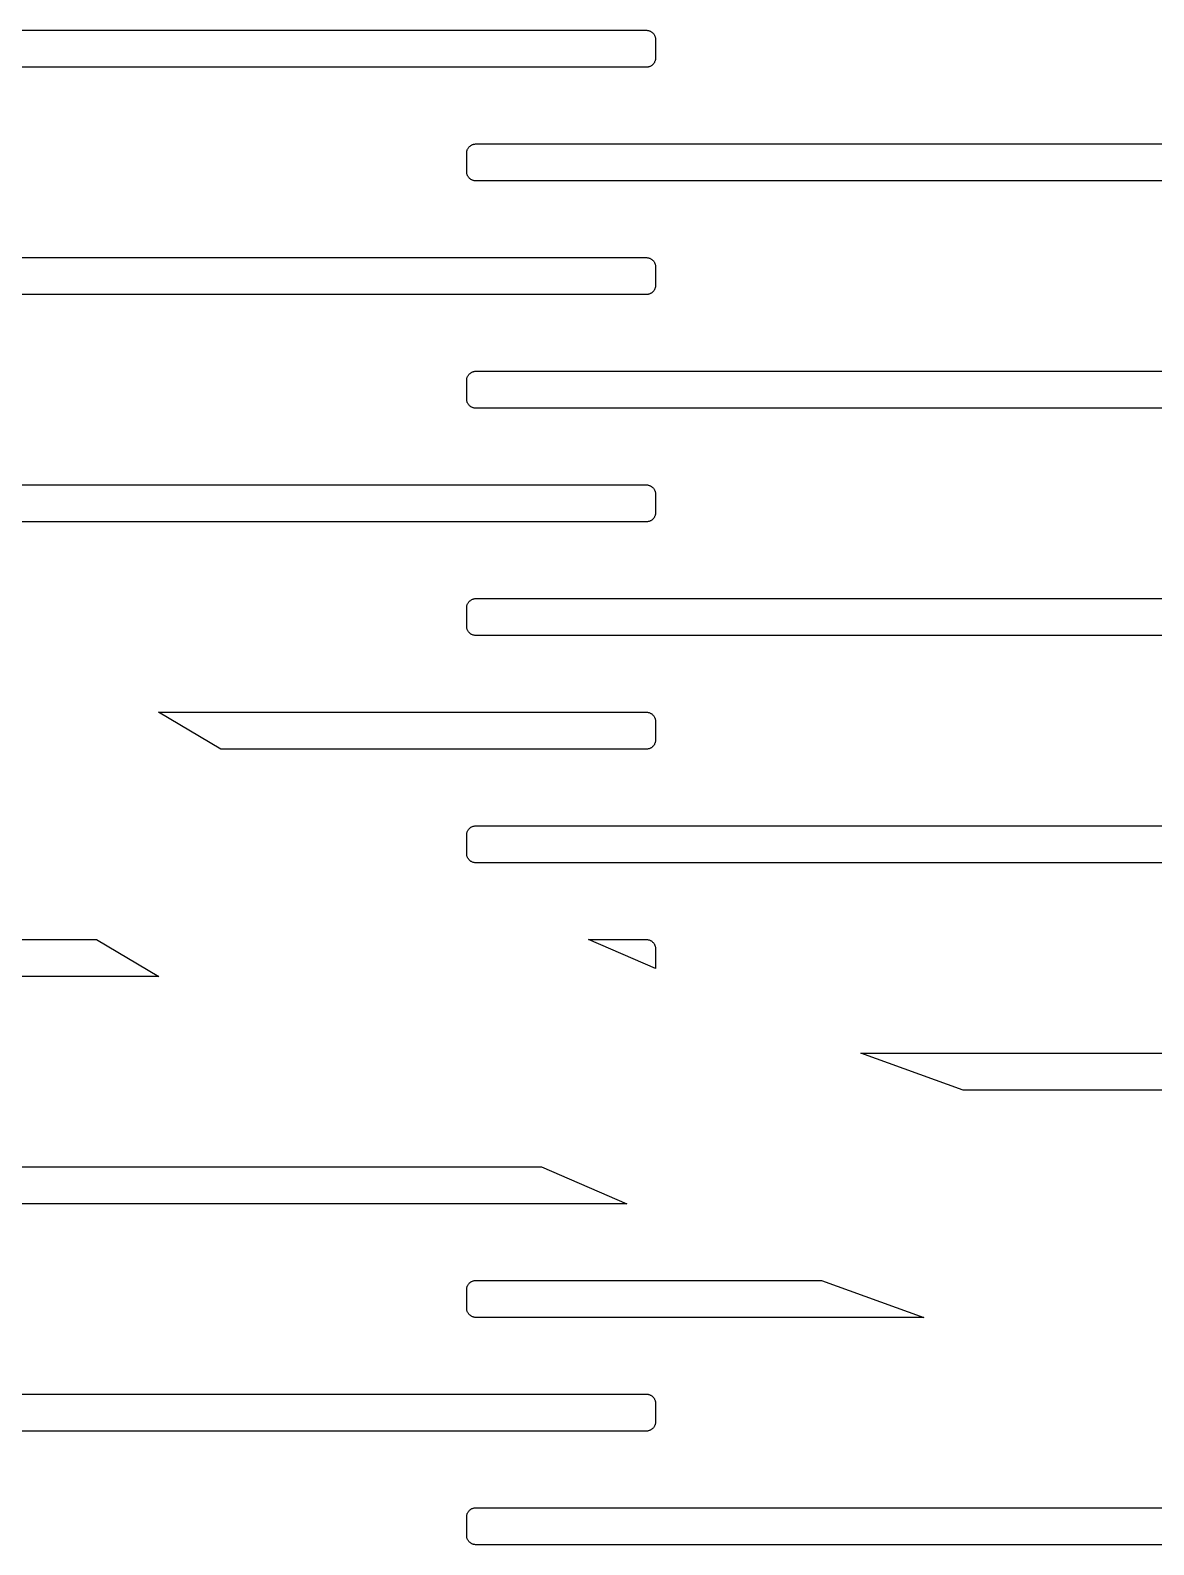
# Model space of a CAD drawing. Header units: metres. Extents: x -216 to 216, y -216 to 216.
# Drawn here: x -84.7 to -45.1, y -163.3 to -110 of the extents above; entities that cross this region are included whole.
import ezdxf

# ---------------------------------------------------------------- set-up
doc = ezdxf.new("R2010")
doc.units = ezdxf.units.M

msp = doc.modelspace()

# ---------------------------------------------------------------- linework, layer by layer
for p, q in [((-93.9972, -110.022), (-62.9972, -110.022)), ((-62.9972, -110.022), (-62.9768, -110.023)), ((-62.9768, -110.023), (-62.9565, -110.025)), ((-62.9565, -110.025), (-62.9363, -110.028)), ((-62.9363, -110.028), (-62.9164, -110.032)), ((-62.9164, -110.032), (-62.8968, -110.038)), ((-62.8968, -110.038), (-62.8775, -110.045)), ((-62.8775, -110.045), (-62.8588, -110.053)), ((-62.8588, -110.053), (-62.8406, -110.062)), ((-62.8406, -110.062), (-62.8231, -110.073)), ((-62.8231, -110.073), (-62.8062, -110.084)), ((-62.8062, -110.084), (-62.79, -110.097)), ((-62.79, -110.097), (-62.7747, -110.11)), ((-62.7747, -110.11), (-62.7603, -110.125)), ((-62.7603, -110.125), (-62.7468, -110.14)), ((-62.7468, -110.14), (-62.7343, -110.156)), ((-62.7343, -110.156), (-62.7228, -110.173)), ((-62.7228, -110.173), (-62.7124, -110.191)), ((-62.7124, -110.191), (-62.7031, -110.209)), ((-62.7031, -110.209), (-62.695, -110.228)), ((-62.695, -110.228), (-62.6881, -110.247)), ((-62.6881, -110.247), (-62.6824, -110.266)), ((-62.6824, -110.266), (-62.6779, -110.286)), ((-62.6779, -110.286), (-62.6748, -110.306)), ((-62.6748, -110.306), (-62.6728, -110.327)), ((-62.6728, -110.327), (-62.6722, -110.347)), ((-62.6722, -110.347), (-62.6722, -110.997)), ((-62.9972, -111.322), (-93.9972, -111.322)), ((-62.9768, -111.322), (-62.9972, -111.322)), ((-62.9565, -111.32), (-62.9768, -111.322)), ((-62.9363, -111.316), (-62.9565, -111.32)), ((-62.9164, -111.312), (-62.9363, -111.316)), ((-62.8968, -111.306), (-62.9164, -111.312)), ((-62.8775, -111.299), (-62.8968, -111.306)), ((-62.8588, -111.291), (-62.8775, -111.299)), ((-62.8406, -111.282), (-62.8588, -111.291)), ((-62.8231, -111.272), (-62.8406, -111.282)), ((-62.8062, -111.26), (-62.8231, -111.272)), ((-62.79, -111.248), (-62.8062, -111.26)), ((-62.7747, -111.234), (-62.79, -111.248)), ((-62.7603, -111.22), (-62.7747, -111.234)), ((-62.7468, -111.204), (-62.7603, -111.22)), ((-62.7343, -111.188), (-62.7468, -111.204)), ((-62.7228, -111.171), (-62.7343, -111.188)), ((-62.7124, -111.154), (-62.7228, -111.171)), ((-62.7031, -111.136), (-62.7124, -111.154)), ((-62.695, -111.117), (-62.7031, -111.136)), ((-62.6881, -111.098), (-62.695, -111.117)), ((-62.6824, -111.078), (-62.6881, -111.098)), ((-62.6779, -111.058), (-62.6824, -111.078)), ((-62.6748, -111.038), (-62.6779, -111.058)), ((-62.6728, -111.018), (-62.6748, -111.038)), ((-62.6722, -110.997), (-62.6728, -111.018)), ((-69.1538, -114.062), (-69.1356, -114.053)), ((-69.1356, -114.053), (-69.1168, -114.045)), ((-69.1168, -114.045), (-69.0976, -114.038)), ((-69.0976, -114.038), (-69.078, -114.032)), ((-69.078, -114.032), (-69.0581, -114.028)), ((-69.0581, -114.028), (-69.0379, -114.025)), ((-69.0379, -114.025), (-69.0176, -114.023)), ((-69.0176, -114.023), (-68.9972, -114.022)), ((-68.9972, -114.022), (-37.9972, -114.022)), ((-69.3222, -114.347), (-69.3215, -114.327)), ((-69.3222, -114.997), (-69.3222, -114.347)), ((-69.3215, -114.327), (-69.3196, -114.306)), ((-69.3196, -114.306), (-69.3164, -114.286)), ((-69.3164, -114.286), (-69.312, -114.266)), ((-69.312, -114.266), (-69.3063, -114.247)), ((-69.3063, -114.247), (-69.2994, -114.228)), ((-69.2994, -114.228), (-69.2913, -114.209)), ((-69.2913, -114.209), (-69.282, -114.191)), ((-69.282, -114.191), (-69.2716, -114.173)), ((-69.2716, -114.173), (-69.2601, -114.156)), ((-69.2601, -114.156), (-69.2476, -114.14)), ((-69.2476, -114.14), (-69.2341, -114.125)), ((-69.2341, -114.125), (-69.2197, -114.11)), ((-69.2197, -114.11), (-69.2044, -114.097)), ((-69.2044, -114.097), (-69.1882, -114.084)), ((-69.1882, -114.084), (-69.1713, -114.073)), ((-69.1713, -114.073), (-69.1538, -114.062)), ((-69.3215, -115.018), (-69.3222, -114.997)), ((-69.3196, -115.038), (-69.3215, -115.018)), ((-69.3164, -115.058), (-69.3196, -115.038)), ((-69.312, -115.078), (-69.3164, -115.058)), ((-69.3063, -115.098), (-69.312, -115.078)), ((-69.2994, -115.117), (-69.3063, -115.098)), ((-69.2913, -115.136), (-69.2994, -115.117)), ((-69.282, -115.154), (-69.2913, -115.136)), ((-69.2716, -115.171), (-69.282, -115.154)), ((-69.2601, -115.188), (-69.2716, -115.171)), ((-69.2476, -115.204), (-69.2601, -115.188)), ((-69.2341, -115.22), (-69.2476, -115.204)), ((-69.2197, -115.234), (-69.2341, -115.22)), ((-69.2044, -115.248), (-69.2197, -115.234)), ((-69.1882, -115.26), (-69.2044, -115.248)), ((-69.1713, -115.272), (-69.1882, -115.26)), ((-69.1538, -115.282), (-69.1713, -115.272)), ((-69.1356, -115.291), (-69.1538, -115.282)), ((-69.1168, -115.299), (-69.1356, -115.291)), ((-69.0976, -115.306), (-69.1168, -115.299)), ((-69.078, -115.312), (-69.0976, -115.306)), ((-69.0581, -115.316), (-69.078, -115.312)), ((-69.0379, -115.32), (-69.0581, -115.316)), ((-69.0176, -115.322), (-69.0379, -115.32)), ((-68.9972, -115.322), (-69.0176, -115.322)), ((-37.9972, -115.322), (-68.9972, -115.322)), ((-93.9972, -118.022), (-62.9972, -118.022)), ((-62.9972, -118.022), (-62.9768, -118.023)), ((-62.9768, -118.023), (-62.9565, -118.025)), ((-62.9565, -118.025), (-62.9363, -118.028)), ((-62.9363, -118.028), (-62.9164, -118.032)), ((-62.9164, -118.032), (-62.8968, -118.038)), ((-62.8968, -118.038), (-62.8775, -118.045)), ((-62.8775, -118.045), (-62.8588, -118.053)), ((-62.8588, -118.053), (-62.8406, -118.062)), ((-62.8406, -118.062), (-62.8231, -118.073)), ((-62.8231, -118.073), (-62.8062, -118.084)), ((-62.8062, -118.084), (-62.79, -118.097)), ((-62.79, -118.097), (-62.7747, -118.11)), ((-62.7747, -118.11), (-62.7603, -118.125)), ((-62.7603, -118.125), (-62.7468, -118.14)), ((-62.7468, -118.14), (-62.7343, -118.156)), ((-62.7343, -118.156), (-62.7228, -118.173)), ((-62.7228, -118.173), (-62.7124, -118.191)), ((-62.7124, -118.191), (-62.7031, -118.209)), ((-62.7031, -118.209), (-62.695, -118.228)), ((-62.695, -118.228), (-62.6881, -118.247)), ((-62.6881, -118.247), (-62.6824, -118.266)), ((-62.6824, -118.266), (-62.6779, -118.286)), ((-62.6779, -118.286), (-62.6748, -118.306)), ((-62.6748, -118.306), (-62.6728, -118.327)), ((-62.6728, -118.327), (-62.6722, -118.347)), ((-62.6722, -118.347), (-62.6722, -118.997)), ((-62.9972, -119.322), (-93.9972, -119.322)), ((-62.9768, -119.322), (-62.9972, -119.322)), ((-62.9565, -119.32), (-62.9768, -119.322)), ((-62.9363, -119.316), (-62.9565, -119.32)), ((-62.9164, -119.312), (-62.9363, -119.316)), ((-62.8968, -119.306), (-62.9164, -119.312)), ((-62.8775, -119.299), (-62.8968, -119.306)), ((-62.8588, -119.291), (-62.8775, -119.299)), ((-62.8406, -119.282), (-62.8588, -119.291)), ((-62.8231, -119.272), (-62.8406, -119.282)), ((-62.8062, -119.26), (-62.8231, -119.272)), ((-62.79, -119.248), (-62.8062, -119.26)), ((-62.7747, -119.234), (-62.79, -119.248)), ((-62.7603, -119.22), (-62.7747, -119.234)), ((-62.7468, -119.204), (-62.7603, -119.22)), ((-62.7343, -119.188), (-62.7468, -119.204)), ((-62.7228, -119.171), (-62.7343, -119.188)), ((-62.7124, -119.154), (-62.7228, -119.171)), ((-62.7031, -119.136), (-62.7124, -119.154)), ((-62.695, -119.117), (-62.7031, -119.136)), ((-62.6881, -119.098), (-62.695, -119.117)), ((-62.6824, -119.078), (-62.6881, -119.098)), ((-62.6779, -119.058), (-62.6824, -119.078)), ((-62.6748, -119.038), (-62.6779, -119.058)), ((-62.6728, -119.018), (-62.6748, -119.038)), ((-62.6722, -118.997), (-62.6728, -119.018)), ((-69.1538, -122.062), (-69.1356, -122.053)), ((-69.1356, -122.053), (-69.1168, -122.045)), ((-69.1168, -122.045), (-69.0976, -122.038)), ((-69.0976, -122.038), (-69.078, -122.032)), ((-69.078, -122.032), (-69.0581, -122.028)), ((-69.0581, -122.028), (-69.0379, -122.025)), ((-69.0379, -122.025), (-69.0176, -122.023)), ((-69.0176, -122.023), (-68.9972, -122.022)), ((-68.9972, -122.022), (-37.9972, -122.022)), ((-69.3222, -122.347), (-69.3215, -122.327)), ((-69.3222, -122.997), (-69.3222, -122.347)), ((-69.3215, -122.327), (-69.3196, -122.306)), ((-69.3196, -122.306), (-69.3164, -122.286)), ((-69.3164, -122.286), (-69.312, -122.266)), ((-69.312, -122.266), (-69.3063, -122.247)), ((-69.3063, -122.247), (-69.2994, -122.228)), ((-69.2994, -122.228), (-69.2913, -122.209)), ((-69.2913, -122.209), (-69.282, -122.191)), ((-69.282, -122.191), (-69.2716, -122.173)), ((-69.2716, -122.173), (-69.2601, -122.156)), ((-69.2601, -122.156), (-69.2476, -122.14)), ((-69.2476, -122.14), (-69.2341, -122.125)), ((-69.2341, -122.125), (-69.2197, -122.11)), ((-69.2197, -122.11), (-69.2044, -122.097)), ((-69.2044, -122.097), (-69.1882, -122.084)), ((-69.1882, -122.084), (-69.1713, -122.073)), ((-69.1713, -122.073), (-69.1538, -122.062)), ((-69.3215, -123.018), (-69.3222, -122.997)), ((-69.3196, -123.038), (-69.3215, -123.018)), ((-69.3164, -123.058), (-69.3196, -123.038)), ((-69.312, -123.078), (-69.3164, -123.058)), ((-69.3063, -123.098), (-69.312, -123.078)), ((-69.2994, -123.117), (-69.3063, -123.098)), ((-69.2913, -123.136), (-69.2994, -123.117)), ((-69.282, -123.154), (-69.2913, -123.136)), ((-69.2716, -123.171), (-69.282, -123.154)), ((-69.2601, -123.188), (-69.2716, -123.171)), ((-69.2476, -123.204), (-69.2601, -123.188)), ((-69.2341, -123.22), (-69.2476, -123.204)), ((-69.2197, -123.234), (-69.2341, -123.22)), ((-69.2044, -123.248), (-69.2197, -123.234)), ((-69.1882, -123.26), (-69.2044, -123.248)), ((-69.1713, -123.272), (-69.1882, -123.26)), ((-69.1538, -123.282), (-69.1713, -123.272)), ((-69.1356, -123.291), (-69.1538, -123.282)), ((-69.1168, -123.299), (-69.1356, -123.291)), ((-69.0976, -123.306), (-69.1168, -123.299)), ((-69.078, -123.312), (-69.0976, -123.306)), ((-69.0581, -123.316), (-69.078, -123.312)), ((-69.0379, -123.32), (-69.0581, -123.316)), ((-69.0176, -123.322), (-69.0379, -123.32)), ((-68.9972, -123.322), (-69.0176, -123.322)), ((-37.9972, -123.322), (-68.9972, -123.322)), ((-92.3365, -126.022), (-62.9972, -126.022)), ((-62.9972, -126.022), (-62.9768, -126.023)), ((-62.9768, -126.023), (-62.9565, -126.025)), ((-62.9565, -126.025), (-62.9363, -126.028)), ((-62.9363, -126.028), (-62.9164, -126.032)), ((-62.9164, -126.032), (-62.8968, -126.038)), ((-62.8968, -126.038), (-62.8775, -126.045)), ((-62.8775, -126.045), (-62.8588, -126.053)), ((-62.8588, -126.053), (-62.8406, -126.062)), ((-62.8406, -126.062), (-62.8231, -126.073)), ((-62.8231, -126.073), (-62.8062, -126.084)), ((-62.8062, -126.084), (-62.79, -126.097)), ((-62.79, -126.097), (-62.7747, -126.11)), ((-62.7747, -126.11), (-62.7603, -126.125)), ((-62.7603, -126.125), (-62.7468, -126.14)), ((-62.7468, -126.14), (-62.7343, -126.156)), ((-62.7343, -126.156), (-62.7228, -126.173)), ((-62.7228, -126.173), (-62.7124, -126.191)), ((-62.7124, -126.191), (-62.7031, -126.209)), ((-62.7031, -126.209), (-62.695, -126.228)), ((-62.695, -126.228), (-62.6881, -126.247)), ((-62.6881, -126.247), (-62.6824, -126.266)), ((-62.6824, -126.266), (-62.6779, -126.286)), ((-62.6779, -126.286), (-62.6748, -126.306)), ((-62.6748, -126.306), (-62.6728, -126.327)), ((-62.6728, -126.327), (-62.6722, -126.347)), ((-62.6722, -126.347), (-62.6722, -126.997)), ((-62.9972, -127.322), (-90.4938, -127.322)), ((-62.9768, -127.322), (-62.9972, -127.322)), ((-62.9565, -127.32), (-62.9768, -127.322)), ((-62.9363, -127.316), (-62.9565, -127.32)), ((-62.9164, -127.312), (-62.9363, -127.316)), ((-62.8968, -127.306), (-62.9164, -127.312)), ((-62.8775, -127.299), (-62.8968, -127.306)), ((-62.8588, -127.291), (-62.8775, -127.299)), ((-62.8406, -127.282), (-62.8588, -127.291)), ((-62.8231, -127.272), (-62.8406, -127.282)), ((-62.8062, -127.26), (-62.8231, -127.272)), ((-62.79, -127.248), (-62.8062, -127.26)), ((-62.7747, -127.234), (-62.79, -127.248)), ((-62.7603, -127.22), (-62.7747, -127.234)), ((-62.7468, -127.204), (-62.7603, -127.22)), ((-62.7343, -127.188), (-62.7468, -127.204)), ((-62.7228, -127.171), (-62.7343, -127.188)), ((-62.7124, -127.154), (-62.7228, -127.171)), ((-62.7031, -127.136), (-62.7124, -127.154)), ((-62.695, -127.117), (-62.7031, -127.136)), ((-62.6881, -127.098), (-62.695, -127.117)), ((-62.6824, -127.078), (-62.6881, -127.098)), ((-62.6779, -127.058), (-62.6824, -127.078)), ((-62.6748, -127.038), (-62.6779, -127.058)), ((-62.6728, -127.018), (-62.6748, -127.038)), ((-62.6722, -126.997), (-62.6728, -127.018)), ((-69.1356, -130.053), (-69.1168, -130.045)), ((-69.1168, -130.045), (-69.0976, -130.038)), ((-69.0976, -130.038), (-69.078, -130.032)), ((-69.078, -130.032), (-69.0581, -130.028)), ((-69.0581, -130.028), (-69.0379, -130.025)), ((-69.0379, -130.025), (-69.0176, -130.023)), ((-69.0176, -130.023), (-68.9972, -130.022)), ((-68.9972, -130.022), (-37.9972, -130.022)), ((-69.3222, -130.347), (-69.3215, -130.327)), ((-69.3222, -130.997), (-69.3222, -130.347)), ((-69.3215, -130.327), (-69.3196, -130.306)), ((-69.3196, -130.306), (-69.3164, -130.286)), ((-69.3164, -130.286), (-69.312, -130.266)), ((-69.312, -130.266), (-69.3063, -130.247)), ((-69.3063, -130.247), (-69.2994, -130.228)), ((-69.2994, -130.228), (-69.2913, -130.209)), ((-69.2913, -130.209), (-69.282, -130.191)), ((-69.282, -130.191), (-69.2716, -130.173)), ((-69.2716, -130.173), (-69.2601, -130.156)), ((-69.2601, -130.156), (-69.2476, -130.14)), ((-69.2476, -130.14), (-69.2341, -130.125)), ((-69.2341, -130.125), (-69.2197, -130.11)), ((-69.2197, -130.11), (-69.2044, -130.097)), ((-69.2044, -130.097), (-69.1882, -130.084)), ((-69.1882, -130.084), (-69.1713, -130.073)), ((-69.1713, -130.073), (-69.1538, -130.062)), ((-69.1538, -130.062), (-69.1356, -130.053)), ((-69.3215, -131.018), (-69.3222, -130.997)), ((-69.3196, -131.038), (-69.3215, -131.018)), ((-69.3164, -131.058), (-69.3196, -131.038)), ((-69.312, -131.078), (-69.3164, -131.058)), ((-69.3063, -131.098), (-69.312, -131.078)), ((-69.2994, -131.117), (-69.3063, -131.098)), ((-69.2913, -131.136), (-69.2994, -131.117)), ((-69.282, -131.154), (-69.2913, -131.136)), ((-69.2716, -131.171), (-69.282, -131.154)), ((-69.2601, -131.188), (-69.2716, -131.171)), ((-69.2476, -131.204), (-69.2601, -131.188)), ((-69.2341, -131.22), (-69.2476, -131.204)), ((-69.2197, -131.234), (-69.2341, -131.22)), ((-69.2044, -131.248), (-69.2197, -131.234)), ((-69.1882, -131.26), (-69.2044, -131.248)), ((-69.1713, -131.272), (-69.1882, -131.26)), ((-69.1538, -131.282), (-69.1713, -131.272)), ((-69.1356, -131.291), (-69.1538, -131.282)), ((-69.1168, -131.299), (-69.1356, -131.291)), ((-69.0976, -131.306), (-69.1168, -131.299)), ((-69.078, -131.312), (-69.0976, -131.306)), ((-69.0581, -131.316), (-69.078, -131.312)), ((-69.0379, -131.32), (-69.0581, -131.316)), ((-69.0176, -131.322), (-69.0379, -131.32)), ((-68.9972, -131.322), (-69.0176, -131.322)), ((-37.9972, -131.322), (-68.9972, -131.322)), ((-77.9765, -135.322), (-80.1747, -134.022)), ((-80.1747, -134.022), (-62.9972, -134.022)), ((-62.9972, -134.022), (-62.9768, -134.023)), ((-62.9768, -134.023), (-62.9565, -134.025)), ((-62.9565, -134.025), (-62.9363, -134.028)), ((-62.9363, -134.028), (-62.9164, -134.032)), ((-62.9164, -134.032), (-62.8968, -134.038)), ((-62.8968, -134.038), (-62.8775, -134.045)), ((-62.8775, -134.045), (-62.8588, -134.053)), ((-62.8588, -134.053), (-62.8406, -134.062)), ((-62.8406, -134.062), (-62.8231, -134.073)), ((-62.8231, -134.073), (-62.8062, -134.084)), ((-62.8062, -134.084), (-62.79, -134.097)), ((-62.79, -134.097), (-62.7747, -134.11)), ((-62.7747, -134.11), (-62.7603, -134.125)), ((-62.7603, -134.125), (-62.7468, -134.14)), ((-62.7468, -134.14), (-62.7343, -134.156)), ((-62.7343, -134.156), (-62.7228, -134.173)), ((-62.7228, -134.173), (-62.7124, -134.191)), ((-62.7124, -134.191), (-62.7031, -134.209)), ((-62.7031, -134.209), (-62.695, -134.228)), ((-62.695, -134.228), (-62.6881, -134.247)), ((-62.6881, -134.247), (-62.6824, -134.266)), ((-62.6824, -134.266), (-62.6779, -134.286)), ((-62.6779, -134.286), (-62.6748, -134.306)), ((-62.6748, -134.306), (-62.6728, -134.327)), ((-62.6728, -134.327), (-62.6722, -134.347)), ((-62.6722, -134.347), (-62.6722, -134.997)), ((-62.9972, -135.322), (-77.9765, -135.322)), ((-62.9768, -135.322), (-62.9972, -135.322)), ((-62.9565, -135.32), (-62.9768, -135.322)), ((-62.9363, -135.316), (-62.9565, -135.32)), ((-62.9164, -135.312), (-62.9363, -135.316)), ((-62.8968, -135.306), (-62.9164, -135.312)), ((-62.8775, -135.299), (-62.8968, -135.306)), ((-62.8588, -135.291), (-62.8775, -135.299)), ((-62.8406, -135.282), (-62.8588, -135.291)), ((-62.8231, -135.272), (-62.8406, -135.282)), ((-62.8062, -135.26), (-62.8231, -135.272)), ((-62.79, -135.248), (-62.8062, -135.26)), ((-62.7747, -135.234), (-62.79, -135.248)), ((-62.7603, -135.22), (-62.7747, -135.234)), ((-62.7468, -135.204), (-62.7603, -135.22)), ((-62.7343, -135.188), (-62.7468, -135.204)), ((-62.7228, -135.171), (-62.7343, -135.188)), ((-62.7124, -135.154), (-62.7228, -135.171)), ((-62.7031, -135.136), (-62.7124, -135.154)), ((-62.695, -135.117), (-62.7031, -135.136)), ((-62.6881, -135.098), (-62.695, -135.117)), ((-62.6824, -135.078), (-62.6881, -135.098)), ((-62.6779, -135.058), (-62.6824, -135.078)), ((-62.6748, -135.038), (-62.6779, -135.058)), ((-62.6728, -135.018), (-62.6748, -135.038)), ((-62.6722, -134.997), (-62.6728, -135.018)), ((-69.1356, -138.053), (-69.1168, -138.045)), ((-69.1168, -138.045), (-69.0976, -138.038)), ((-69.0976, -138.038), (-69.078, -138.032)), ((-69.078, -138.032), (-69.0581, -138.028)), ((-69.0581, -138.028), (-69.0379, -138.025)), ((-69.0379, -138.025), (-69.0176, -138.023)), ((-69.0176, -138.023), (-68.9972, -138.022)), ((-68.9972, -138.022), (-37.9972, -138.022)), ((-69.3222, -138.347), (-69.3215, -138.327)), ((-69.3222, -138.997), (-69.3222, -138.347)), ((-69.3215, -138.327), (-69.3196, -138.306)), ((-69.3196, -138.306), (-69.3164, -138.286)), ((-69.3164, -138.286), (-69.312, -138.266)), ((-69.312, -138.266), (-69.3063, -138.247)), ((-69.3063, -138.247), (-69.2994, -138.228)), ((-69.2994, -138.228), (-69.2913, -138.209)), ((-69.2913, -138.209), (-69.282, -138.191)), ((-69.282, -138.191), (-69.2716, -138.173)), ((-69.2716, -138.173), (-69.2601, -138.156)), ((-69.2601, -138.156), (-69.2476, -138.14)), ((-69.2476, -138.14), (-69.2341, -138.125)), ((-69.2341, -138.125), (-69.2197, -138.11)), ((-69.2197, -138.11), (-69.2044, -138.097)), ((-69.2044, -138.097), (-69.1882, -138.084)), ((-69.1882, -138.084), (-69.1713, -138.073)), ((-69.1713, -138.073), (-69.1538, -138.062)), ((-69.1538, -138.062), (-69.1356, -138.053)), ((-69.3215, -139.018), (-69.3222, -138.997)), ((-69.3196, -139.038), (-69.3215, -139.018)), ((-69.3164, -139.058), (-69.3196, -139.038)), ((-69.312, -139.078), (-69.3164, -139.058)), ((-69.3063, -139.098), (-69.312, -139.078)), ((-69.2994, -139.117), (-69.3063, -139.098)), ((-69.2913, -139.136), (-69.2994, -139.117)), ((-69.282, -139.154), (-69.2913, -139.136)), ((-69.2716, -139.171), (-69.282, -139.154)), ((-69.2601, -139.188), (-69.2716, -139.171)), ((-69.2476, -139.204), (-69.2601, -139.188)), ((-69.2341, -139.22), (-69.2476, -139.204)), ((-69.2197, -139.234), (-69.2341, -139.22)), ((-69.2044, -139.248), (-69.2197, -139.234)), ((-69.1882, -139.26), (-69.2044, -139.248)), ((-69.1713, -139.272), (-69.1882, -139.26)), ((-69.1538, -139.282), (-69.1713, -139.272)), ((-69.1356, -139.291), (-69.1538, -139.282)), ((-69.1168, -139.299), (-69.1356, -139.291)), ((-69.0976, -139.306), (-69.1168, -139.299)), ((-69.078, -139.312), (-69.0976, -139.306)), ((-69.0581, -139.316), (-69.078, -139.312)), ((-69.0379, -139.32), (-69.0581, -139.316)), ((-69.0176, -139.322), (-69.0379, -139.32)), ((-68.9972, -139.322), (-69.0176, -139.322)), ((-37.9972, -139.322), (-68.9972, -139.322)), ((-93.9972, -142.022), (-82.3555, -142.022)), ((-82.3555, -142.022), (-80.1573, -143.322)), ((-65.0369, -142.022), (-62.9972, -142.022)), ((-62.6757, -143.044), (-65.0369, -142.022)), ((-62.9972, -142.022), (-62.9768, -142.023)), ((-62.9768, -142.023), (-62.9565, -142.025)), ((-62.9565, -142.025), (-62.9363, -142.028)), ((-62.9363, -142.028), (-62.9164, -142.032)), ((-62.9164, -142.032), (-62.8968, -142.038)), ((-62.8968, -142.038), (-62.8775, -142.045)), ((-62.8775, -142.045), (-62.8588, -142.053)), ((-62.8588, -142.053), (-62.8406, -142.062)), ((-62.8406, -142.062), (-62.8231, -142.073)), ((-62.8231, -142.073), (-62.8062, -142.084)), ((-62.8062, -142.084), (-62.79, -142.097)), ((-62.79, -142.097), (-62.7747, -142.11)), ((-62.7747, -142.11), (-62.7603, -142.125)), ((-62.7603, -142.125), (-62.7468, -142.14)), ((-62.7468, -142.14), (-62.7343, -142.156)), ((-62.7343, -142.156), (-62.7228, -142.173)), ((-62.7228, -142.173), (-62.7124, -142.191)), ((-62.7124, -142.191), (-62.7031, -142.209)), ((-62.7031, -142.209), (-62.695, -142.228)), ((-62.695, -142.228), (-62.6881, -142.247)), ((-62.6881, -142.247), (-62.6824, -142.266)), ((-62.6824, -142.266), (-62.6779, -142.286)), ((-62.6779, -142.286), (-62.6748, -142.306)), ((-62.6748, -142.306), (-62.6728, -142.327)), ((-62.6728, -142.327), (-62.6722, -142.347)), ((-62.6722, -142.347), (-62.6722, -142.997)), ((-80.1573, -143.322), (-93.9972, -143.322)), ((-62.6748, -143.038), (-62.6757, -143.044)), ((-62.6728, -143.018), (-62.6748, -143.038)), ((-62.6722, -142.997), (-62.6728, -143.018)), ((-51.8341, -147.322), (-55.445, -146.022)), ((-55.445, -146.022), (-37.9972, -146.022)), ((-37.9972, -147.322), (-51.8341, -147.322)), ((-93.9972, -150.022), (-66.6837, -150.022)), ((-66.6837, -150.022), (-63.6796, -151.322)), ((-63.6796, -151.322), (-93.9972, -151.322)), ((-69.0976, -154.038), (-69.078, -154.032)), ((-69.078, -154.032), (-69.0581, -154.028)), ((-69.0581, -154.028), (-69.0379, -154.025)), ((-69.0379, -154.025), (-69.0176, -154.023)), ((-69.0176, -154.023), (-68.9972, -154.022)), ((-68.9972, -154.022), (-56.8296, -154.022)), ((-56.8296, -154.022), (-53.2187, -155.322)), ((-69.3222, -154.347), (-69.3215, -154.327)), ((-69.3222, -154.997), (-69.3222, -154.347)), ((-69.3215, -154.327), (-69.3196, -154.306)), ((-69.3196, -154.306), (-69.3164, -154.286)), ((-69.3164, -154.286), (-69.312, -154.266)), ((-69.312, -154.266), (-69.3063, -154.247)), ((-69.3063, -154.247), (-69.2994, -154.228)), ((-69.2994, -154.228), (-69.2913, -154.209)), ((-69.2913, -154.209), (-69.282, -154.191)), ((-69.282, -154.191), (-69.2716, -154.173)), ((-69.2716, -154.173), (-69.2601, -154.156)), ((-69.2601, -154.156), (-69.2476, -154.14)), ((-69.2476, -154.14), (-69.2341, -154.125)), ((-69.2341, -154.125), (-69.2197, -154.11)), ((-69.2197, -154.11), (-69.2044, -154.097)), ((-69.2044, -154.097), (-69.1882, -154.084)), ((-69.1882, -154.084), (-69.1713, -154.073)), ((-69.1713, -154.073), (-69.1538, -154.062)), ((-69.1538, -154.062), (-69.1356, -154.053)), ((-69.1356, -154.053), (-69.1168, -154.045)), ((-69.1168, -154.045), (-69.0976, -154.038)), ((-69.3215, -155.018), (-69.3222, -154.997)), ((-69.3196, -155.038), (-69.3215, -155.018)), ((-69.3164, -155.058), (-69.3196, -155.038)), ((-69.312, -155.078), (-69.3164, -155.058)), ((-69.3063, -155.098), (-69.312, -155.078)), ((-69.2994, -155.117), (-69.3063, -155.098)), ((-69.2913, -155.136), (-69.2994, -155.117)), ((-69.282, -155.154), (-69.2913, -155.136)), ((-69.2716, -155.171), (-69.282, -155.154)), ((-69.2601, -155.188), (-69.2716, -155.171)), ((-69.2476, -155.204), (-69.2601, -155.188)), ((-69.2341, -155.22), (-69.2476, -155.204)), ((-69.2197, -155.234), (-69.2341, -155.22)), ((-69.2044, -155.248), (-69.2197, -155.234)), ((-69.1882, -155.26), (-69.2044, -155.248)), ((-69.1713, -155.272), (-69.1882, -155.26)), ((-69.1538, -155.282), (-69.1713, -155.272)), ((-69.1356, -155.291), (-69.1538, -155.282)), ((-69.1168, -155.299), (-69.1356, -155.291)), ((-69.0976, -155.306), (-69.1168, -155.299)), ((-69.078, -155.312), (-69.0976, -155.306)), ((-69.0581, -155.316), (-69.078, -155.312)), ((-69.0379, -155.32), (-69.0581, -155.316)), ((-69.0176, -155.322), (-69.0379, -155.32)), ((-68.9972, -155.322), (-69.0176, -155.322)), ((-53.2187, -155.322), (-68.9972, -155.322)), ((-93.9972, -158.022), (-62.9972, -158.022)), ((-62.9972, -158.022), (-62.9768, -158.023)), ((-62.9768, -158.023), (-62.9565, -158.025)), ((-62.9565, -158.025), (-62.9363, -158.028)), ((-62.9363, -158.028), (-62.9164, -158.032)), ((-62.9164, -158.032), (-62.8968, -158.038)), ((-62.8968, -158.038), (-62.8775, -158.045)), ((-62.8775, -158.045), (-62.8588, -158.053)), ((-62.8588, -158.053), (-62.8406, -158.062)), ((-62.8406, -158.062), (-62.8231, -158.073)), ((-62.8231, -158.073), (-62.8062, -158.084)), ((-62.8062, -158.084), (-62.79, -158.097)), ((-62.79, -158.097), (-62.7747, -158.11)), ((-62.7747, -158.11), (-62.7603, -158.125)), ((-62.7603, -158.125), (-62.7468, -158.14)), ((-62.7468, -158.14), (-62.7343, -158.156)), ((-62.7343, -158.156), (-62.7228, -158.173)), ((-62.7228, -158.173), (-62.7124, -158.191)), ((-62.7124, -158.191), (-62.7031, -158.209)), ((-62.7031, -158.209), (-62.695, -158.228)), ((-62.695, -158.228), (-62.6881, -158.247)), ((-62.6881, -158.247), (-62.6824, -158.266)), ((-62.6824, -158.266), (-62.6779, -158.286)), ((-62.6779, -158.286), (-62.6748, -158.306)), ((-62.6748, -158.306), (-62.6728, -158.327)), ((-62.6728, -158.327), (-62.6722, -158.347)), ((-62.6722, -158.347), (-62.6722, -158.997)), ((-62.9972, -159.322), (-93.9972, -159.322)), ((-62.9768, -159.322), (-62.9972, -159.322)), ((-62.9565, -159.32), (-62.9768, -159.322)), ((-62.9363, -159.316), (-62.9565, -159.32)), ((-62.9164, -159.312), (-62.9363, -159.316)), ((-62.8968, -159.306), (-62.9164, -159.312)), ((-62.8775, -159.299), (-62.8968, -159.306)), ((-62.8588, -159.291), (-62.8775, -159.299)), ((-62.8406, -159.282), (-62.8588, -159.291)), ((-62.8231, -159.272), (-62.8406, -159.282)), ((-62.8062, -159.26), (-62.8231, -159.272)), ((-62.79, -159.248), (-62.8062, -159.26)), ((-62.7747, -159.234), (-62.79, -159.248)), ((-62.7603, -159.22), (-62.7747, -159.234)), ((-62.7468, -159.204), (-62.7603, -159.22)), ((-62.7343, -159.188), (-62.7468, -159.204)), ((-62.7228, -159.171), (-62.7343, -159.188)), ((-62.7124, -159.154), (-62.7228, -159.171)), ((-62.7031, -159.136), (-62.7124, -159.154)), ((-62.695, -159.117), (-62.7031, -159.136)), ((-62.6881, -159.098), (-62.695, -159.117)), ((-62.6824, -159.078), (-62.6881, -159.098)), ((-62.6779, -159.058), (-62.6824, -159.078)), ((-62.6748, -159.038), (-62.6779, -159.058)), ((-62.6728, -159.018), (-62.6748, -159.038)), ((-62.6722, -158.997), (-62.6728, -159.018)), ((-69.078, -162.032), (-69.0581, -162.028)), ((-69.0581, -162.028), (-69.0379, -162.025)), ((-69.0379, -162.025), (-69.0176, -162.023)), ((-69.0176, -162.023), (-68.9972, -162.022)), ((-68.9972, -162.022), (-37.9972, -162.022)), ((-69.3222, -162.347), (-69.3215, -162.327)), ((-69.3222, -162.997), (-69.3222, -162.347)), ((-69.3215, -162.327), (-69.3196, -162.306)), ((-69.3196, -162.306), (-69.3164, -162.286)), ((-69.3164, -162.286), (-69.312, -162.266)), ((-69.312, -162.266), (-69.3063, -162.247)), ((-69.3063, -162.247), (-69.2994, -162.228)), ((-69.2994, -162.228), (-69.2913, -162.209)), ((-69.2913, -162.209), (-69.282, -162.191)), ((-69.282, -162.191), (-69.2716, -162.173)), ((-69.2716, -162.173), (-69.2601, -162.156)), ((-69.2601, -162.156), (-69.2476, -162.14)), ((-69.2476, -162.14), (-69.2341, -162.125)), ((-69.2341, -162.125), (-69.2197, -162.11)), ((-69.2197, -162.11), (-69.2044, -162.097)), ((-69.2044, -162.097), (-69.1882, -162.084)), ((-69.1882, -162.084), (-69.1713, -162.073)), ((-69.1713, -162.073), (-69.1538, -162.062)), ((-69.1538, -162.062), (-69.1356, -162.053)), ((-69.1356, -162.053), (-69.1168, -162.045)), ((-69.1168, -162.045), (-69.0976, -162.038)), ((-69.0976, -162.038), (-69.078, -162.032)), ((-69.3215, -163.018), (-69.3222, -162.997)), ((-69.3196, -163.038), (-69.3215, -163.018)), ((-69.3164, -163.058), (-69.3196, -163.038)), ((-69.312, -163.078), (-69.3164, -163.058)), ((-69.3063, -163.098), (-69.312, -163.078)), ((-69.2994, -163.117), (-69.3063, -163.098)), ((-69.2913, -163.136), (-69.2994, -163.117)), ((-69.282, -163.154), (-69.2913, -163.136)), ((-69.2716, -163.171), (-69.282, -163.154)), ((-69.2601, -163.188), (-69.2716, -163.171)), ((-69.2476, -163.204), (-69.2601, -163.188)), ((-69.2341, -163.22), (-69.2476, -163.204)), ((-69.2197, -163.234), (-69.2341, -163.22)), ((-69.2044, -163.248), (-69.2197, -163.234)), ((-69.1882, -163.26), (-69.2044, -163.248)), ((-69.1713, -163.272), (-69.1882, -163.26)), ((-69.1538, -163.282), (-69.1713, -163.272)), ((-69.1356, -163.291), (-69.1538, -163.282)), ((-69.1168, -163.299), (-69.1356, -163.291)), ((-69.0976, -163.306), (-69.1168, -163.299)), ((-69.078, -163.312), (-69.0976, -163.306)), ((-69.0581, -163.316), (-69.078, -163.312)), ((-69.0379, -163.32), (-69.0581, -163.316)), ((-69.0176, -163.322), (-69.0379, -163.32)), ((-68.9972, -163.322), (-69.0176, -163.322)), ((-37.9972, -163.322), (-68.9972, -163.322))]:
    msp.add_line(p, q)

doc.saveas('drawing.dxf')
